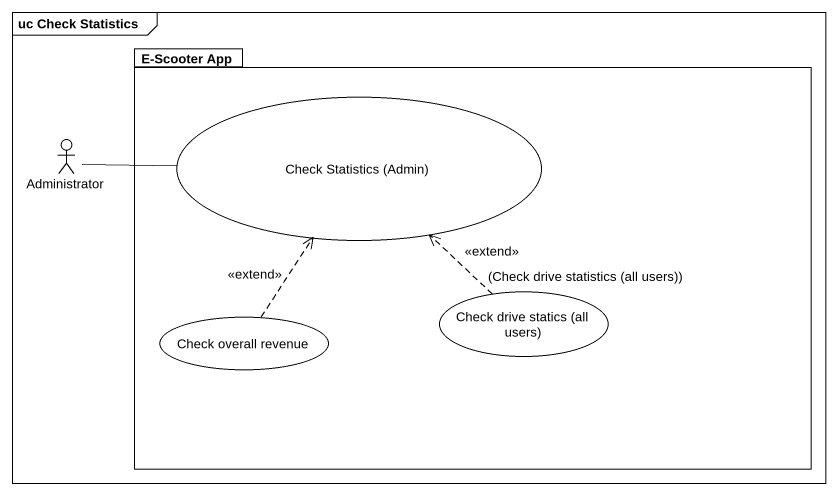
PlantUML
@startuml
mainframe uc Check Statistics
package "E-Scooter App" as E_Scooter_App {
  usecase "Check Statistics (Admin)" as Check_Statistics_Admin
  usecase "Check overall revenue" as Check_overall_revenue
  usecase "Check drive statics (all users)" as Check_drive_statics_all
}
actor Administrator
Administrator -right- Check_Statistics_Admin
Check_overall_revenue .up.> Check_Statistics_Admin : <<extend>>
Check_drive_statics_all .up.> Check_Statistics_Admin : <<extend>>\n(Check drive statistics (all users))
@enduml
